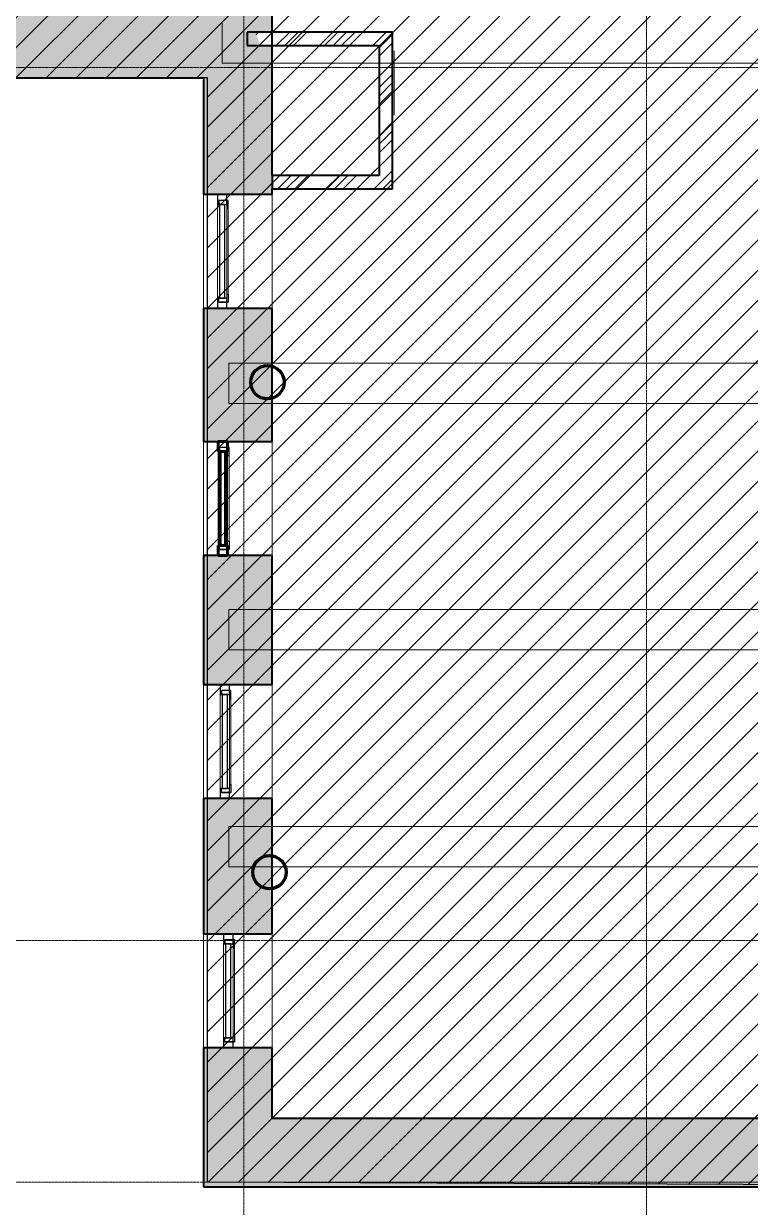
# Model space of a CAD drawing. Header units: millimetres. Extents: x -11886 to 379896, y -8130 to 47743.
# Drawn here: x 214897 to 220311, y 270 to 9082 of the extents above; entities that cross this region are included whole.
import ezdxf

# ---------------------------------------------------------------- set-up
doc = ezdxf.new("R2010")
doc.units = ezdxf.units.MM
for name, pattern in [('ADSK_Линия сетки', [25, 20, -2.5, 0, -2.5]), ('ADSK_Сверху', [4.5, 3, -1.5]), ('ADSK_Снесено', [4.5, 3, -1.5])]:
    doc.linetypes.add(name, pattern=pattern)
for name, color, linetype, lineweight, true_color in [('_ Окна', 5, 'Continuous', 30, 0x0000ff), ('Витраж', 5, 'Continuous', 18, 0x0000ff), ('Окна', 5, 'Continuous', 18, 0x0000ff), ('Панели витража', 5, 'Continuous', 18, 0x0000ff), ('планы со стояками отопление_dwg', 7, 'Continuous', 9, 0x767676), ('Стены внутренние', 5, 'Continuous', 18, 0x0000ff), ('Стены наружные', 1, 'ADSK_Снесено', 18, 0xff0000)]:
    doc.layers.add(name, color=color, linetype=linetype, lineweight=lineweight, true_color=true_color)
for name, color, linetype, lineweight in [('Каркас', 7, 'Continuous', 18), ('Оси', 7, 'Continuous', 9), ('стояки', 7, 'Continuous', 9)]:
    doc.layers.add(name, color=color, linetype=linetype, lineweight=lineweight)
pattern_1 = [(45, (215977.25, 150), (-179.605, 179.605), []), (45, (216040.75, 150), (0, 359.21), []), (45, (215913.75, 150), (0, 359.21), [])]
pattern_2 = [(45, (215977.25, 85026.59), (-112.2532, 112.2532), [])]

# ---------------------------------------------------------------- blocks, each defined once
blk = doc.blocks.new('Витраж-тент со смещением вовне - 60мм 30 сдвиг-1466941-03 План 3-го этажа')
at = {"layer": '_ Окна', "color": 161, "linetype": 'ADSK_Сверху', "true_color": 0xaaaaff}
for p, q in [((-379, 25), (-379, -45)), ((-379, 25), (-349, 25)), ((-379, -45), (-379, 25)), ((379, 25), (349, 25)), ((379, -45), (379, 25)), ((379, -45), (379, 25)), ((-319, -45), (-379, -45)), ((-319, -35), (-319, -45)), ((319, -35), (319, -45)), ((319, -45), (379, -45))]:
    blk.add_line(p, q, dxfattribs=at)
at = {"layer": 'Окна', "color": 161, "linetype": 'ADSK_Сверху', "true_color": 0xaaaaff}
blk.add_line((-319, -45), (319, -45), dxfattribs=at)
blk = doc.blocks.new('Прямоугольный импост - 70х20_56мм-1425354-03 План 3-го этажа')
at = {"layer": 'Витраж', "color": 161, "linetype": 'ADSK_Сверху', "true_color": 0xaaaaff}
for p, q in [((479.7, 2156.6), (409.7, 2156.6)), ((409.7, 2080.6), (409.7, 2156.6)), ((479.7, 2080.6), (479.7, 2156.6)), ((409.7, 1306.6), (409.7, 1382.6)), ((479.7, 1306.6), (479.7, 1382.6)), ((409.7, 1306.6), (479.7, 1306.6))]:
    blk.add_line(p, q, dxfattribs=at)
blk = doc.blocks.new('Прямоугольный импост - 70х20_56мм-1424845-03 План 3-го этажа')
at = {"layer": 'Витраж', "color": 161, "linetype": 'ADSK_Сверху', "true_color": 0xaaaaff}
for p, q in [((-76, 35), (0, 35)), ((0, 35), (0, -35)), ((0, -35), (-76, -35))]:
    blk.add_line(p, q, dxfattribs=at)
blk = doc.blocks.new('Прямоугольный импост - 70х20_56мм-1424846-03 План 3-го этажа')
at = {"layer": 'Витраж', "color": 161, "linetype": 'ADSK_Сверху', "true_color": 0xaaaaff}
for p, q in [((0, 35), (-76, 35)), ((0, -35), (0, 35)), ((-76, -35), (0, -35))]:
    blk.add_line(p, q, dxfattribs=at)
blk = doc.blocks.new('Прямоугольный импост - 70х60мм-1425356-03 План 3-го этажа')
at = {"layer": 'Витраж', "color": 161, "linetype": 'ADSK_Сверху', "true_color": 0xaaaaff}
for p, q in [((479.7, 2080.6), (409.7, 2080.6)), ((409.7, 1382.6), (409.7, 2080.6)), ((479.7, 1382.6), (479.7, 2080.6)), ((409.7, 1382.6), (479.7, 1382.6))]:
    blk.add_line(p, q, dxfattribs=at)
blk = doc.blocks.new('Системная панель - _AR_Стекло_40мм_привязка по центру-1425357-03 План 3-го этажа')
at = {"layer": 'Панели витража', "lineweight": 30}
for p, q in [((349, 20), (-349, 20)), ((-349, 20), (-349, -20)), ((349, -20), (349, 20)), ((-349, -20), (349, -20))]:
    blk.add_line(p, q, dxfattribs=at)
blk = doc.blocks.new('Прямоугольный импост - 70х40_56мм-1425355-03 План 3-го этажа')
at = {"layer": 'Витраж'}
for p, q in [((409.7, 2080.6), (409.7, 1382.6)), ((479.7, 2080.6), (479.7, 1382.6))]:
    blk.add_line(p, q, dxfattribs=at)
blk = doc.blocks.new('Прямоугольный импост - 70х20_56мм-1256353-03 План 3-го этажа')
at = {"layer": 'Витраж', "lineweight": 30}
for p, q in [((-76, 35), (0, 35)), ((-76, -35), (-76, 35)), ((0, 35), (0, -35)), ((0, -35), (-76, -35))]:
    blk.add_line(p, q, dxfattribs=at)
blk = doc.blocks.new('Прямоугольный импост - 70х20_56мм-1256355-03 План 3-го этажа')
at = {"layer": 'Витраж', "lineweight": 30}
for p, q in [((0, 35), (-76, 35)), ((-76, 35), (-76, -35)), ((0, -35), (0, 35)), ((-76, -35), (0, -35))]:
    blk.add_line(p, q, dxfattribs=at)
blk = doc.blocks.new('Системная панель - _AR_Стекло_40мм_привязка по центру-V57-03 План 3-го этажа')
at = {"layer": 'Панели витража', "color": 1, "lineweight": 60, "true_color": 0xff0000}
for p, q in [((349, 20), (-349, 20)), ((-349, 20), (-349, -20)), ((349, -20), (349, 20)), ((-349, -20), (349, -20))]:
    blk.add_line(p, q, dxfattribs=at)
blk = doc.blocks.new('Прямоугольный импост - 70х20_56мм-V58-03 План 3-го этажа')
at = {"layer": 'Витраж', "color": 1, "lineweight": 60, "true_color": 0xff0000}
for p, q in [((-76, 35), (0, 35)), ((-76, -35), (-76, 35)), ((0, 35), (0, -35)), ((0, -35), (-76, -35))]:
    blk.add_line(p, q, dxfattribs=at)
blk = doc.blocks.new('Прямоугольный импост - 70х20_56мм-V59-03 План 3-го этажа')
at = {"layer": 'Витраж', "color": 1, "lineweight": 60, "true_color": 0xff0000}
for p, q in [((0, 35), (-76, 35)), ((-76, 35), (-76, -35)), ((0, -35), (0, 35)), ((-76, -35), (0, -35))]:
    blk.add_line(p, q, dxfattribs=at)
blk = doc.blocks.new('Системная панель - _AR_Стекло_40мм_привязка по центру-V60-03 План 3-го этажа')
at = {"layer": 'Панели витража', "lineweight": 30}
for p, q in [((349, 20), (-349, 20)), ((-349, 20), (-349, -20)), ((349, -20), (349, 20)), ((-349, -20), (349, -20))]:
    blk.add_line(p, q, dxfattribs=at)
blk = doc.blocks.new('Прямоугольный импост - 70х20_56мм-V61-03 План 3-го этажа')
at = {"layer": 'Витраж', "lineweight": 30}
for p, q in [((-76, 35), (0, 35)), ((-76, -35), (-76, 35)), ((0, 35), (0, -35)), ((0, -35), (-76, -35))]:
    blk.add_line(p, q, dxfattribs=at)
blk = doc.blocks.new('Прямоугольный импост - 70х20_56мм-V62-03 План 3-го этажа')
at = {"layer": 'Витраж', "lineweight": 30}
for p, q in [((0, 35), (-76, 35)), ((-76, 35), (-76, -35)), ((0, -35), (0, 35)), ((-76, -35), (0, -35))]:
    blk.add_line(p, q, dxfattribs=at)
blk = doc.blocks.new('планы со стояками отопление_dwg-1484427-03 План 3-го этажа')
at = {"layer": 'стояки', "color": 246, "lineweight": 80, "true_color": 0x7f001f}
for centre in [(171834.7, 329878.5), (171850, 326230.9)]:
    blk.add_circle(centre, 124.3, dxfattribs=at)

msp = doc.modelspace()

# ---------------------------------------------------------------- hatches: boundary and pattern name
at = {"lineweight": 13, "true_color": 0x636466, "transparency": 33554559}
h = msp.add_hatch(dxfattribs=at)
h.set_pattern_fill('ANSI31', color=251, scale=50)
h.set_pattern_definition(pattern_2)
h.paths.add_polyline_path([(265910.66, 8682.3), (272191.2, 8682.3), (272009.87, 43909.21), (262010.47, 43909.21), (262010.47, 21084.06), (262697.11, 21054.57), (262698.93, 11328.12), (216748.38, 11328.12), (216748.38, 8679.25), (216267.75, 8679.25), (216267.75, 456.79), (224250.25, 422.02), (224250.25, 2336.48), (234949.9, 2336.48), (234949.9, -2582.57), (247313.65, -2582.57), (247313.65, 2335.74), (258014.19, 2256.79), (258014.19, 300.23), (265910.66, 300.23)])
h = msp.add_hatch(dxfattribs=at)
h.set_pattern_fill('ANSI31', color=251, scale=50)
h.set_pattern_definition(pattern_2)
h.paths.add_polyline_path([(219920.75, 43878.87), (209698.5, 43878.87), (209836.21, 8679.25), (216748.38, 8679.25), (216748.38, 12721.22), (219362.47, 12721.22), (219358.89, 13231.22), (219307.35, 21068.63), (219920.75, 21068.63)])
at = {"layer": 'Стены внутренние', "lineweight": 9}
h = msp.add_hatch(dxfattribs=at)
h.set_pattern_fill('FP_1', color=256, style=0, pattern_type=2)
h.set_pattern_definition(pattern_1)
h.paths.add_polyline_path([(216660.88, 8918.4), (217545.63, 8918.4), (217545.63, 9018.4), (216624.43, 9018.4), (216638.28, 8980.4)])
h = msp.add_hatch(dxfattribs=at)
h.set_pattern_fill('FP_1', color=256, style=0, pattern_type=2)
h.set_pattern_definition(pattern_1)
h.paths.add_polyline_path([(217545.63, 7851.39), (217645.63, 7851.39), (217645.63, 9018.4), (217545.63, 9018.4), (217545.63, 7951.39)])
h = msp.add_hatch(dxfattribs=at)
h.set_pattern_fill('FP_1', color=256, style=0, pattern_type=2)
h.set_pattern_definition(pattern_1)
h.paths.add_polyline_path([(217545.63, 7851.39), (217545.63, 7951.39), (216748.05, 7951.39), (216748.05, 7851.39)])
at = {"layer": 'Стены наружные', "linetype": 'Continuous', "true_color": 0xc0c0c0}
for points in [[(215887.63, 8679.25), (216748.05, 8679.25), (216748.05, 8918.4), (216660.88, 8918.4), (216624.43, 9018.4), (216748.05, 9018.4), (216748.05, 9189.25), (209836.21, 9189.25), (209836.21, 8679.25), (211216.17, 8679.25)], [(223919.95, 422.02), (224250.25, 422.02), (224250.25, 932.02), (216748.05, 932.02), (216748.05, 422.02), (222894.81, 422.02)]]:
    msp.add_hatch(color=9, dxfattribs=at).paths.add_polyline_path(points)
h = msp.add_hatch(color=9, dxfattribs=at)
h.paths.add_polyline_path([(216238.05, 422.02), (216748.05, 422.02), (216748.05, 1456.64), (216238.05, 1456.64)])
h.paths.add_polyline_path([(216611.99, 2306.64), (216748.05, 2306.64), (216748.05, 3312.9), (216238.05, 3312.9), (216238.05, 2306.64)])
h.paths.add_polyline_path([(216748.05, 4162.9), (216748.05, 5122.4), (216238.05, 5122.4), (216238.05, 4162.9), (216617.08, 4162.9)])
h.paths.add_polyline_path([(216611.99, 5972.4), (216748.05, 5972.4), (216748.05, 6962.47), (216238.05, 6962.47), (216238.05, 5972.4)])
h.paths.add_polyline_path([(216611.99, 7812.47), (216748.05, 7812.47), (216748.05, 8679.25), (216238.05, 8679.25), (216238.05, 7812.47), (216498.41, 7812.47)])

# ---------------------------------------------------------------- linework, layer by layer
at = {"color": 251, "lineweight": 30, "true_color": 0x636466}
for points in [[(262010.47, 21084.06), (262010.47, 43909.21), (272009.87, 43909.21), (272191.2, 8682.3), (265910.66, 8682.3), (265910.66, 300.23), (258014.19, 300.23), (258014.19, 2256.79), (247213.23, 2336.48), (247313.65, 2335.74), (247313.65, -2582.57), (234949.9, -2582.57), (234949.9, 2336.48), (224250.25, 2336.48), (224250.25, 422.02), (216267.75, 456.79), (216267.75, 8679.25)], [(216267.75, 8679.25), (209836.21, 8679.25), (209698.5, 43878.87), (219920.75, 43878.87), (219920.75, 21068.63), (219307.35, 21068.63), (219358.89, 13231.22)]]:
    msp.add_lwpolyline(points, dxfattribs=at)
at = {"layer": 'Каркас', "color": 253, "linetype": 'ADSK_Сверху', "true_color": 0xb2b2b2}
for p, q in [((216376.45, 9086.79), (216376.45, 8786.79)), ((216376.45, 8786.79), (223731.19, 8786.79)), ((216424.93, 6255.35), (216424.93, 6555.35)), ((223735.57, 6555.35), (216424.93, 6555.35)), ((216424.93, 6255.35), (223736.15, 6255.35)), ((216424.93, 4420.88), (216424.93, 4720.88)), ((223739.16, 4720.88), (216424.93, 4720.88)), ((216424.93, 4420.88), (223739.75, 4420.88)), ((216424.93, 2806.15), (216424.93, 3106.15)), ((223742.33, 3106.15), (216424.93, 3106.15)), ((216424.93, 2806.15), (223904.49, 2806.15))]:
    msp.add_line(p, q, dxfattribs=at)
at = {"layer": 'Каркас', "color": 253, "linetype": 'ADSK_Сверху', "true_color": 0xaaaaaa}
for p, q in [((216376.45, 8786.79), (216376.45, 9086.79)), ((223731.19, 8786.79), (216376.45, 8786.79)), ((216424.93, 6555.35), (216424.93, 6255.35)), ((223735.57, 6555.35), (216424.93, 6555.35)), ((223736.15, 6255.35), (216424.93, 6255.35)), ((216424.93, 4720.88), (216424.93, 4420.88)), ((223739.16, 4720.88), (216424.93, 4720.88)), ((223739.75, 4420.88), (216424.93, 4420.88)), ((216424.93, 3106.15), (216424.93, 2806.15)), ((223742.33, 3106.15), (216424.93, 3106.15)), ((224095.73, 2806.15), (216424.93, 2806.15))]:
    msp.add_line(p, q, dxfattribs=at)
at = {"layer": 'Оси', "linetype": 'ADSK_Линия сетки'}
for p, q in [((216537.16, -5309.21), (216537.16, 44571.85)), ((219537.16, -5309.21), (219537.16, 44571.85)), ((204891.03, 8756.79), (273118.97, 8756.79)), ((204891.03, 2256.79), (273118.97, 2256.79)), ((204891.03, 456.79), (273118.97, 456.79))]:
    msp.add_line(p, q, dxfattribs=at)
at = {"layer": 'Стены внутренние', "color": 18, "lineweight": 40, "true_color": 0x000000}
for p, q in [((216562.03, 9018.4), (216561.96, 8918.4)), ((217645.63, 9018.4), (216562.03, 9018.4)), ((217645.63, 7851.39), (217645.63, 9018.4)), ((216561.96, 8918.4), (217545.63, 8918.4)), ((217545.63, 8918.4), (217545.63, 7951.39)), ((217545.63, 7951.39), (216748.05, 7951.39)), ((216748.05, 7951.39), (216748.05, 7851.39)), ((216748.05, 7851.39), (217645.63, 7851.39))]:
    msp.add_line(p, q, dxfattribs=at)
at = {"layer": 'Стены внутренние', "color": 18, "linetype": 'ADSK_Сверху', "true_color": 0x000000}
for p, q in [((217545.63, 8878.59), (217545.63, 8397.94)), ((217657.63, 8400.68), (217657.63, 8881.33))]:
    msp.add_line(p, q, dxfattribs=at)
at = {"layer": 'Стены наружные', "color": 18, "linetype": 'Continuous', "lineweight": 40, "true_color": 0x000000}
for p, q in [((216748.05, 7951.39), (216748.05, 9189.25)), ((209836.21, 8679.25), (216238.05, 8679.25)), ((216238.05, 8679.25), (216238.05, 7812.47)), ((216748.05, 7812.47), (216748.05, 7851.39)), ((216238.05, 7812.47), (216748.05, 7812.47)), ((216238.05, 6962.47), (216238.05, 5972.4)), ((216748.05, 6962.47), (216238.05, 6962.47)), ((216748.05, 5972.4), (216748.05, 6962.47)), ((216238.05, 5972.4), (216748.05, 5972.4)), ((216238.05, 5122.4), (216238.05, 4162.9)), ((216748.05, 5122.4), (216238.05, 5122.4)), ((216748.05, 4162.9), (216748.05, 5122.4)), ((216238.05, 4162.9), (216748.05, 4162.9)), ((216238.05, 3312.9), (216238.05, 2306.64)), ((216748.05, 3312.9), (216238.05, 3312.9)), ((216748.05, 2306.64), (216748.05, 3312.9)), ((216238.05, 2306.64), (216748.05, 2306.64)), ((216238.05, 1456.64), (216238.05, 422.02)), ((216748.05, 1456.64), (216238.05, 1456.64)), ((216748.05, 932.02), (216748.05, 1456.64)), ((221464.13, 932.02), (216748.05, 932.02)), ((216238.05, 422.02), (224250.25, 422.02))]:
    msp.add_line(p, q, dxfattribs=at)
at = {"layer": 'Стены наружные', "color": 18, "linetype": 'Continuous', "true_color": 0x000000}
for p, q in [((216238.05, 6962.47), (216238.05, 7812.47)), ((216748.05, 7812.47), (216748.05, 6962.47)), ((216238.05, 5122.4), (216238.05, 5972.4)), ((216748.05, 5972.4), (216748.05, 5122.4)), ((216238.05, 3312.9), (216238.05, 4162.9)), ((216748.05, 4162.9), (216748.05, 3312.9)), ((216238.05, 1456.64), (216238.05, 2306.64)), ((216748.05, 2306.64), (216748.05, 1456.64))]:
    msp.add_line(p, q, dxfattribs=at)

# ---------------------------------------------------------------- block references
at = {"layer": '_ Окна', "color": 161, "linetype": 'ADSK_Сверху', "true_color": 0xaaaaff, "rotation": 89.99999999999993}
for p in [(216375.69, 7387.47), (216382.04, 5547.4), (216396.27, 3737.9), (216421.93, 1881.64)]:
    msp.add_blockref('Витраж-тент со смещением вовне - 60мм 30 сдвиг-1466941-03 План 3-го этажа', p, dxfattribs=at)
at = {"layer": 'Витраж', "color": 161, "linetype": 'ADSK_Сверху', "true_color": 0xaaaaff}
for name, p in [('Прямоугольный импост - 70х20_56мм-1425354-03 План 3-го этажа', (215931.01, 5655.82)), ('Прямоугольный импост - 70х60мм-1425356-03 План 3-го этажа', (215931.01, 5655.82)), ('Прямоугольный импост - 70х20_56мм-1425354-03 План 3-го этажа', (215937.37, 3815.75)), ('Прямоугольный импост - 70х60мм-1425356-03 План 3-го этажа', (215937.37, 3815.75)), ('Прямоугольный импост - 70х20_56мм-1425354-03 План 3-го этажа', (215951.59, 2006.26)), ('Прямоугольный импост - 70х60мм-1425356-03 План 3-го этажа', (215951.59, 2006.26)), ('Прямоугольный импост - 70х20_56мм-1425354-03 План 3-го этажа', (215977.25, 150)), ('Прямоугольный импост - 70х60мм-1425356-03 План 3-го этажа', (215977.25, 150))]:
    msp.add_blockref(name, p, dxfattribs=at)
at = {"layer": 'Витраж', "color": 161, "linetype": 'ADSK_Сверху', "true_color": 0xaaaaff, "extrusion": (0, 0, -1), "rotation": 90.00000000000007}
for p in [(-216375.69, 7812.47), (-216382.04, 5972.4), (-216396.27, 4162.9), (-216421.93, 2306.64)]:
    msp.add_blockref('Прямоугольный импост - 70х20_56мм-1424845-03 План 3-го этажа', p, dxfattribs=at)
at = {"layer": 'Витраж', "extrusion": (0, 0, -1), "rotation": 90.00000000000007}
for name, p in [('Прямоугольный импост - 70х20_56мм-V61-03 План 3-го этажа', (-216375.69, 7812.47)), ('Прямоугольный импост - 70х20_56мм-V58-03 План 3-го этажа', (-216382.04, 5972.4)), ('Прямоугольный импост - 70х20_56мм-1256353-03 План 3-го этажа', (-216396.27, 4162.9)), ('Прямоугольный импост - 70х20_56мм-1256353-03 План 3-го этажа', (-216421.93, 2306.64))]:
    msp.add_blockref(name, p, dxfattribs=at)
at = {"layer": 'Витраж'}
for p in [(215931.01, 5655.82), (215937.37, 3815.75), (215951.59, 2006.26), (215977.25, 150)]:
    msp.add_blockref('Прямоугольный импост - 70х40_56мм-1425355-03 План 3-го этажа', p, dxfattribs=at)
at = {"layer": 'Витраж', "color": 161, "linetype": 'ADSK_Сверху', "true_color": 0xaaaaff, "rotation": 269.9999999999999}
for p in [(216375.69, 6962.47), (216382.04, 5122.4), (216396.27, 3312.9), (216421.93, 1456.64)]:
    msp.add_blockref('Прямоугольный импост - 70х20_56мм-1424846-03 План 3-го этажа', p, dxfattribs=at)
at = {"layer": 'Витраж', "rotation": 269.9999999999999}
for name, p in [('Прямоугольный импост - 70х20_56мм-V62-03 План 3-го этажа', (216375.69, 6962.47)), ('Прямоугольный импост - 70х20_56мм-V59-03 План 3-го этажа', (216382.04, 5122.4)), ('Прямоугольный импост - 70х20_56мм-1256355-03 План 3-го этажа', (216396.27, 3312.9)), ('Прямоугольный импост - 70х20_56мм-1256355-03 План 3-го этажа', (216421.93, 1456.64))]:
    msp.add_blockref(name, p, dxfattribs=at)
at = {"layer": 'Панели витража', "rotation": 89.99999999999993}
for name, p in [('Системная панель - _AR_Стекло_40мм_привязка по центру-V60-03 План 3-го этажа', (216375.69, 7387.47)), ('Системная панель - _AR_Стекло_40мм_привязка по центру-V57-03 План 3-го этажа', (216382.04, 5547.4)), ('Системная панель - _AR_Стекло_40мм_привязка по центру-1425357-03 План 3-го этажа', (216396.27, 3737.9)), ('Системная панель - _AR_Стекло_40мм_привязка по центру-1425357-03 План 3-го этажа', (216421.93, 1881.64))]:
    msp.add_blockref(name, p, dxfattribs=at)
at = {"layer": 'планы со стояками отопление_dwg', "color": 6, "true_color": 0xff00ff}
msp.add_blockref('планы со стояками отопление_dwg-1484427-03 План 3-го этажа', (44878.56, -323466.25), dxfattribs=at)

doc.saveas('drawing.dxf')
